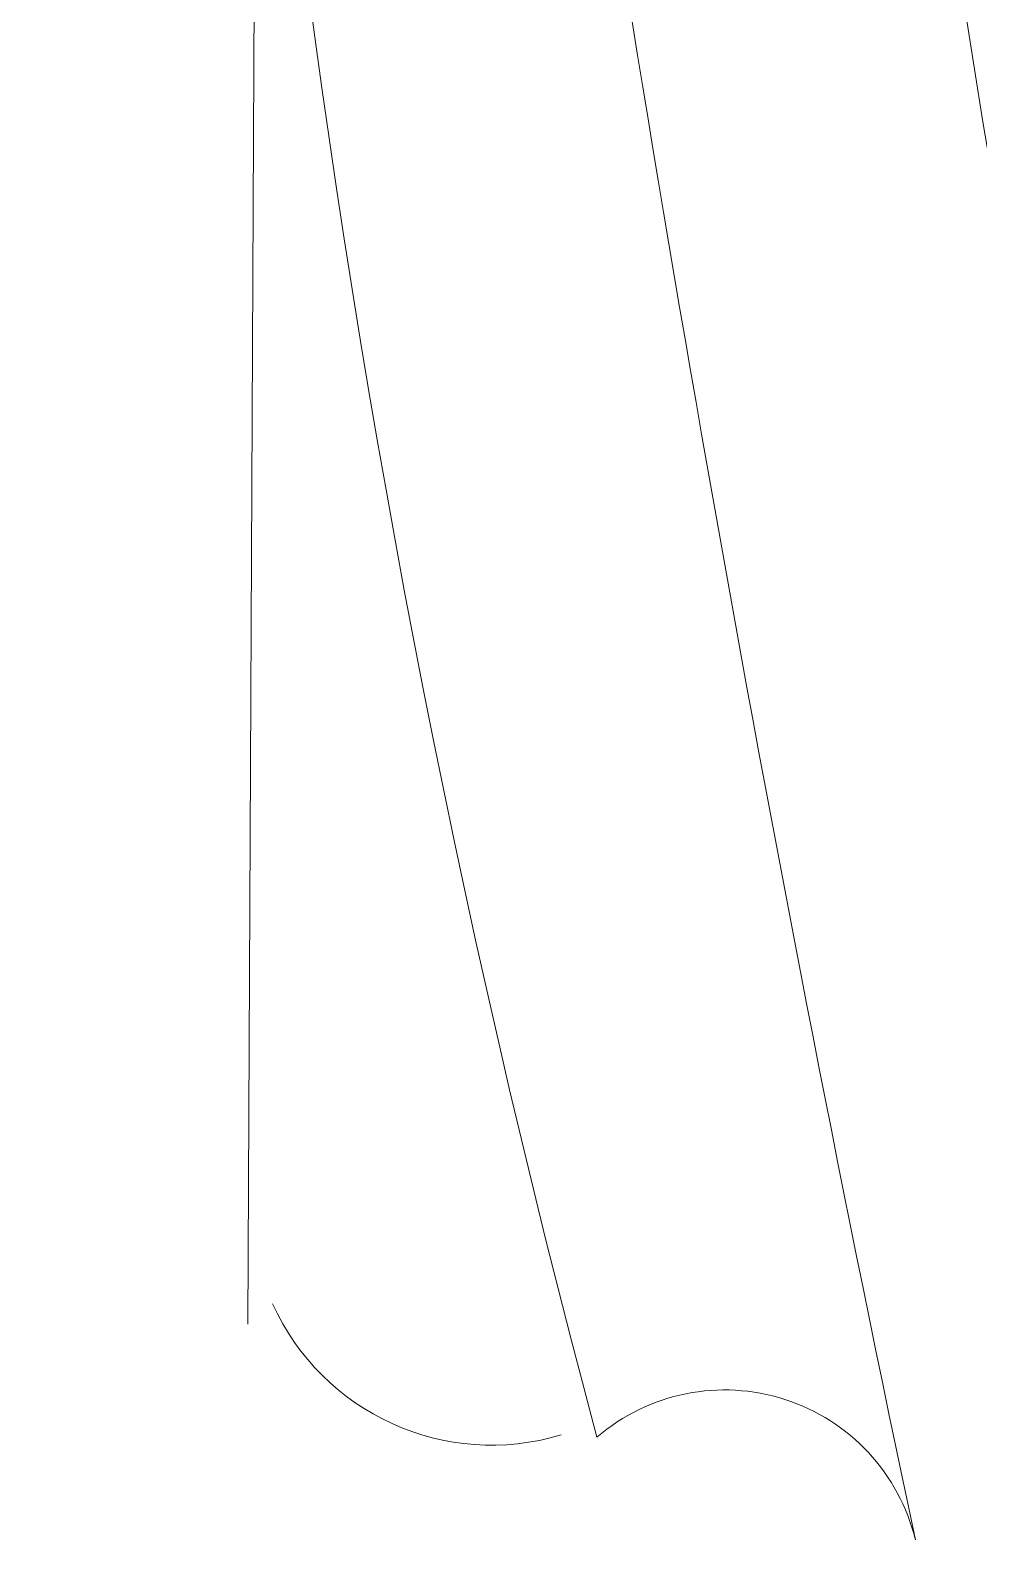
# Model space of a CAD drawing. Header units: millimetres. Extents: x 485872 to 486142, y -52344 to -52207.
# Drawn here: x 486117.3955 to 486117.5396, y -52330.5535 to -52330.3243 of the extents above; entities that cross this region are included whole.
import ezdxf

# ---------------------------------------------------------------- set-up
doc = ezdxf.new("R2010")
doc.units = ezdxf.units.MM
doc.header["$LTSCALE"] = 15
doc.layers.add('PH', color=8, linetype='Continuous')

# ---------------------------------------------------------------- blocks, each defined once
blk = doc.blocks.new('dfgh')
at = {"layer": 'PH', "lineweight": 0}
blk.add_line((719222.3, -37839.38), (719232.57, -40083.49), dxfattribs=at)
for centre, radius, start, end in [((717491.4, -39632.16), 1651.58, 343.02974, 18.94391), ((717529.78, -39657.7), 1708.22, 344.97085, 18.13475), ((714412.77, -39116.51), 4823.19, 348.03722, 355.4656), ((719195.55, -40065.33), 36.54, 253.2241, 335.6369), ((719160.18, -40123.31), 29.82, 49.4395, 166.285)]:
    blk.add_arc(centre, radius, start, end, dxfattribs=at)
blk = doc.blocks.new('errt')
at = {"color": 252, "linetype": 'Continuous', "lineweight": 0}
blk.add_blockref('dfgh', (0, 100), dxfattribs=at)

msp = doc.modelspace()

# ---------------------------------------------------------------- block references
at = {"linetype": 'Continuous', "lineweight": 13, "xscale": -0.001, "yscale": 0.001, "zscale": 0.001}
msp.add_blockref('errt', (486836.66116, -52290.53726), dxfattribs=at)

doc.saveas('drawing.dxf')
